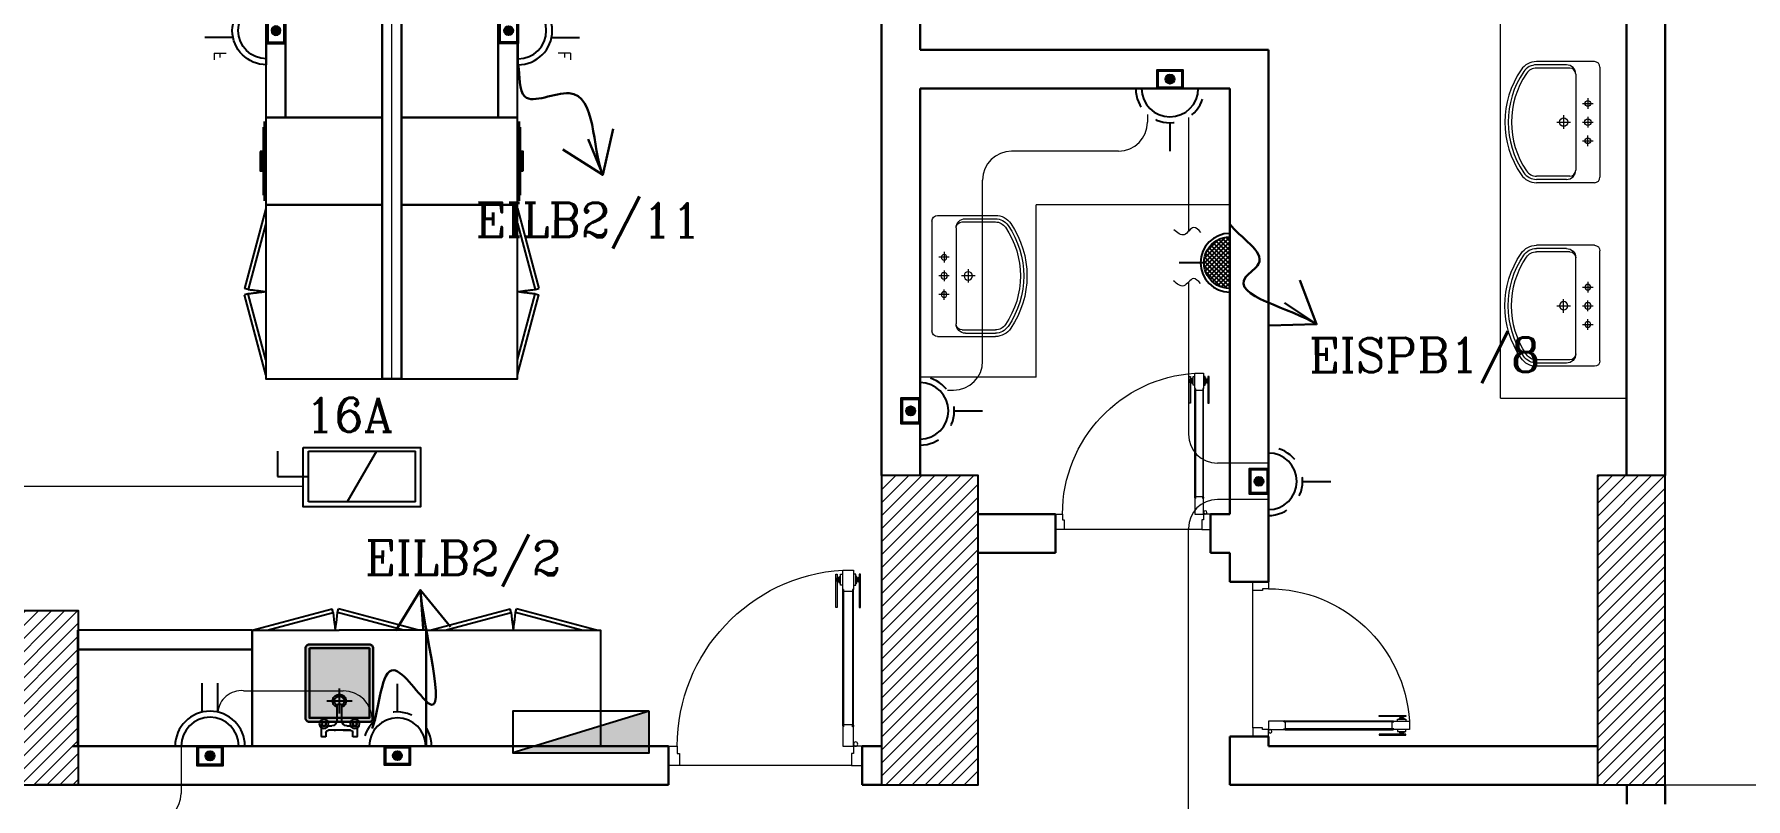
# Model space of a CAD drawing. Extents: x 1315 to 1416, y 473 to 837.
# Drawn here: x 1373.91 to 1382.75, y 527.94 to 531.89 of the extents above; entities that cross this region are included whole.
import ezdxf

# ---------------------------------------------------------------- set-up
doc = ezdxf.new("R2010")
doc.units = 0
doc.header["$MEASUREMENT"] = 0
for name, pattern in [('ACAD_ISO02W100', [15, 12, -3]), ('CENTERX2', [4, 2.5, -0.5, 0.5, -0.5]), ('DASHED', [19.05, 12.7, -6.35])]:
    doc.linetypes.add(name, pattern=pattern)
doc.layers.get('0').update_dxf_attribs({"color": 252, "linetype": 'CONTINUOUS', "lineweight": 30})
for name, color, linetype in [('-FUR', 252, 'CONTINUOUS'), ('E-SOCKETS', 6, 'CONTINUOUS'), ('E-WIRING', 3, 'CONTINUOUS'), ('ELE', 2, 'CONTINUOUS'), ('POWER', 1, 'CONTINUOUS'), ('SAN', 252, 'CONTINUOUS'), ('WIRING', 4, 'CONTINUOUS')]:
    doc.layers.add(name, color=color, linetype=linetype)
for name, color, linetype, lineweight in [('axis', 252, 'CENTERX2', 5), ('Column', 252, 'CONTINUOUS', 25), ('DOOR', 252, 'CONTINUOUS', 9), ('elev', 252, 'CONTINUOUS', 9), ('Furn', 252, 'CONTINUOUS', 9), ('hatch', 252, 'CONTINUOUS', 9), ('R-SWTS-DET1', 252, 'CONTINUOUS', 5), ('Wall', 252, 'CONTINUOUS', 30), ('WIRRING', 3, 'CONTINUOUS', 5)]:
    doc.layers.add(name, color=color, linetype=linetype, lineweight=lineweight)
doc.styles.add('ARIAL', font='arial.ttf')
doc.styles.add('E80', font='romanc.shx')
doc.dimstyles.new('DIM-100-IN', dxfattribs={"dimtxt": 0.22, "dimasz": 0.1, "dimexe": 0.15, "dimexo": 0.15, "dimgap": 0, "dimtad": 0, "dimrnd": 0.05, "dimzin": 1, "dimdsep": 46, "dimtxsty": 'ARIAL', "dimblk": 'DOT', "dimcen": 0.2, "dimclrd": 256, "dimclre": 256, "dimclrt": 23, "dimadec": 0, "dimazin": 0, "dimtfac": 1, "dimtmove": 2, "dimatfit": 2, "dimldrblk": 'OPEN90', "dimfxl": 0.15, "dimfxlon": 1, "dimtolj": 1, "dimtzin": 0, "dimlwe": -1, "dimarcsym": 0})
pattern_1 = [(45, (1560.84348, 200.49049), (-0.0336759605, 0.0336759605), [])]

# ---------------------------------------------------------------- blocks, each defined once
blk = doc.blocks.new('d8')
at = {"layer": 'DOOR'}
for p, q in [((32.1195, -112.7481), (32.1195, -112.0482)), ((32.1245, -112.0482), (32.1245, -112.7481)), ((32.1711, -112.0482), (32.1711, -112.7481)), ((32.1761, -112.7481), (32.1761, -112.0482)), ((32.1311, -112.9536), (33.02, -112.9536))]:
    blk.add_line(p, q, dxfattribs=at)
for points in [[(32.0916, -112.1372), (32.0836, -112.1372), (32.0836, -111.9649), (32.0916, -111.9649)], [(32.1033, -111.9827), (32.0969, -111.9827), (32.0969, -112.0029), (32.1033, -112.0029)], [(32.1245, -112.0426), (32.1245, -112.0537), (32.1711, -112.0537), (32.1711, -112.0426), (32.1756, -112.0426), (32.1756, -111.9426), (32.1756, -111.9426), (32.12, -111.9426), (32.12, -112.0426)], [(32.1922, -111.9827), (32.1987, -111.9827), (32.1987, -112.0029), (32.1922, -112.0029)], [(32.2039, -112.1372), (32.212, -112.1372), (32.212, -111.9649), (32.2039, -111.9649)], [(32.1245, -112.7536), (32.1245, -112.7425), (32.1711, -112.7425), (32.1711, -112.7536), (32.1756, -112.7536), (32.1756, -112.8536), (32.1756, -112.8536), (32.12, -112.8536), (32.12, -112.7536)], [(32.0756, -112.9536), (32.0756, -112.8536), (32.12, -112.8536), (32.12, -112.8915), (32.1311, -112.8915), (32.1311, -112.9536)], [(33.0756, -112.9536), (33.0756, -112.8536), (33.031, -112.8536), (33.031, -112.8915), (33.0199, -112.8915), (33.02, -112.9536)]]:
    blk.add_lwpolyline(points, close=True, dxfattribs=at)
for points in [[(32.0916, -111.983, -1), (32.0969, -111.983), (32.0969, -111.983), (32.0969, -112.0026), (32.0969, -112.0026, -1), (32.0916, -112.0026), (32.0916, -112.0026)], [(32.2039, -111.983, 1), (32.1987, -111.983), (32.1987, -111.983), (32.1987, -112.0026), (32.1987, -112.0026, 1), (32.2039, -112.0026), (32.2039, -112.0026)], [(32.1245, -112.0532), (32.1245, -112.0532, -1), (32.1245, -112.0432)], [(32.1711, -112.0532), (32.1711, -112.0532, 1), (32.1711, -112.0432)], [(32.1245, -112.7431), (32.1245, -112.7431, 1), (32.1245, -112.7531)], [(32.1711, -112.7431), (32.1711, -112.7431, -1), (32.1711, -112.7531)]]:
    blk.add_lwpolyline(points, format="xyb", close=True, dxfattribs=at)
for points in [[(32.1089, -112.01), (32.1033, -112.01), (32.1033, -111.9755), (32.1089, -111.9755)], [(32.12, -112.0204), (32.1089, -112.0204), (32.1089, -111.9649), (32.12, -111.9649)], [(32.1756, -112.0204), (32.1867, -112.0204), (32.1867, -111.9649), (32.1756, -111.9649)], [(32.1867, -112.01), (32.1922, -112.01), (32.1922, -111.9755), (32.1867, -111.9755)]]:
    blk.add_lwpolyline(points, dxfattribs=at)
blk.add_circle((32.1089, -112.8425), 0.0111, dxfattribs=at)
blk.add_arc((32.1182, -112.8536), 0.9128, 360, 86.39768, dxfattribs=at)
blk = doc.blocks.new('d4')
at = {"layer": 'DOOR'}
for p, q in [((73.8108, -79.7554), (73.8108, -79.1954)), ((73.8148, -79.1954), (73.8148, -79.7554)), ((73.8521, -79.1954), (73.8521, -79.7554)), ((73.8561, -79.7554), (73.8561, -79.1954)), ((73.8201, -79.9198), (74.5312, -79.9198))]:
    blk.add_line(p, q, dxfattribs=at)
for points in [[(73.7885, -79.2667), (73.7821, -79.2667), (73.7821, -79.1288), (73.7885, -79.1288)], [(73.7979, -79.143), (73.7927, -79.143), (73.7927, -79.1592), (73.7979, -79.1592)], [(73.8148, -79.191), (73.8148, -79.1999), (73.8521, -79.1999), (73.8521, -79.191), (73.8557, -79.191), (73.8557, -79.111), (73.8557, -79.111), (73.8112, -79.111), (73.8112, -79.191)], [(73.869, -79.143), (73.8741, -79.143), (73.8741, -79.1592), (73.869, -79.1592)], [(73.8784, -79.2667), (73.8848, -79.2667), (73.8848, -79.1288), (73.8784, -79.1288)], [(73.8148, -79.7598), (73.8148, -79.7509), (73.8521, -79.7509), (73.8521, -79.7598), (73.8557, -79.7598), (73.8557, -79.8398), (73.8557, -79.8398), (73.8112, -79.8398), (73.8112, -79.7598)], [(73.7757, -79.9198), (73.7757, -79.8398), (73.8112, -79.8398), (73.8112, -79.8701), (73.8201, -79.8701), (73.8201, -79.9198)], [(74.5757, -79.9198), (74.5757, -79.8398), (74.54, -79.8398), (74.54, -79.8701), (74.5311, -79.8701), (74.5312, -79.9198)]]:
    blk.add_lwpolyline(points, close=True, dxfattribs=at)
for points in [[(73.7885, -79.1433, -1), (73.7927, -79.1433), (73.7927, -79.1433), (73.7927, -79.159), (73.7927, -79.159, -1), (73.7885, -79.159), (73.7885, -79.159)], [(73.8784, -79.1433, 1), (73.8741, -79.1433), (73.8741, -79.1433), (73.8741, -79.159), (73.8741, -79.159, 1), (73.8784, -79.159), (73.8784, -79.159)], [(73.8148, -79.1994), (73.8148, -79.1994, -1), (73.8148, -79.1915)], [(73.8521, -79.1994), (73.8521, -79.1994, 1), (73.8521, -79.1915)], [(73.8148, -79.7514), (73.8148, -79.7514, 1), (73.8148, -79.7593)], [(73.8521, -79.7514), (73.8521, -79.7514, -1), (73.8521, -79.7593)]]:
    blk.add_lwpolyline(points, format="xyb", close=True, dxfattribs=at)
for points in [[(73.8023, -79.1649), (73.7979, -79.1649), (73.7979, -79.1373), (73.8023, -79.1373)], [(73.8112, -79.1732), (73.8023, -79.1732), (73.8023, -79.1288), (73.8112, -79.1288)], [(73.8557, -79.1732), (73.8646, -79.1732), (73.8646, -79.1288), (73.8557, -79.1288)], [(73.8646, -79.1649), (73.869, -79.1649), (73.869, -79.1373), (73.8646, -79.1373)]]:
    blk.add_lwpolyline(points, dxfattribs=at)
blk.add_circle((73.8023, -79.8309), 0.00889, dxfattribs=at)
blk.add_arc((73.8098, -79.8398), 0.7302, 359.9997, 86.39738, dxfattribs=at)
blk = doc.blocks.new('LAV15')
at = {"layer": 'Furn'}
for p, q in [((-0.0438, 0.3934), (-0.0438, 0.0827)), ((-0.0138, 0.4234), (0.5763, 0.4234)), ((0.1812, 0.33), (0.1812, 0.3866)), ((0.2812, 0.33), (0.2812, 0.3866)), ((0.3812, 0.33), (0.3812, 0.3866)), ((0.6063, 0.3934), (0.6063, 0.0827)), ((0.0237, 0.2934), (0.5387, 0.2934)), ((0.1523, 0.3584), (0.2094, 0.3584)), ((0.2523, 0.3584), (0.3094, 0.3584)), ((0.4102, 0.3584), (0.3531, 0.3584)), ((-0.0263, 0.2434), (-0.0263, 0.0827)), ((-0.0088, 0.2609), (-0.0088, 0.0827)), ((0.2442, 0.2284), (0.3172, 0.2284)), ((0.2812, 0.1921), (0.2812, 0.2645)), ((0.5712, 0.2609), (0.5712, 0.0827)), ((0.5888, 0.2434), (0.5888, 0.0827))]:
    blk.add_line(p, q, dxfattribs=at)
for centre, radius in [((0.1812, 0.3584), 0.0151), ((0.2812, 0.3584), 0.0176), ((0.3812, 0.3584), 0.0151), ((0.2812, 0.2284), 0.0225)]:
    blk.add_circle(centre, radius, dxfattribs=at)
for centre, radius, start, end in [((-0.0138, 0.3934), 0.03, 90, 180), ((0.5763, 0.3934), 0.03, 0, 90), ((0.0237, 0.2434), 0.05, 90, 180), ((0.0237, 0.2609), 0.0325, 90, 180), ((0.5387, 0.2434), 0.05, 0, 90), ((0.5387, 0.2609), 0.0325, 0, 90), ((0.0562, 0.0827), 0.1, 180, 235.77113), ((0.0562, 0.0827), 0.0825, 180, 235.77113), ((0.0562, 0.0827), 0.065, 180, 235.77113), ((0.2812, 0.4134), 0.5, 235.77113, 304.22887), ((0.2812, 0.4134), 0.4825, 235.77113, 304.22887), ((0.2812, 0.4134), 0.465, 235.77113, 304.22887), ((0.5062, 0.0827), 0.065, 304.22887, 0), ((0.5062, 0.0827), 0.0825, 304.22887, 0), ((0.5062, 0.0827), 0.1, 304.22887, 0)]:
    blk.add_arc(centre, radius, start, end, dxfattribs=at)
blk = doc.blocks.new('A$C11ED6BD5')
at = {"layer": 'axis', "color": 0, "ltscale": 0.3}
blk.add_line((0, 12.35), (3.2217, 12.35), dxfattribs=at)
blk = doc.blocks.new('YY5Y5')
at = {"layer": 'SAN', "color": 1}
for p, q in [((433.83, 542.04), (433.83, 538.56)), ((435.73, 542.41), (434.2, 542.41)), ((435.73, 540.55), (435.73, 542.41)), ((447.16, 542.41), (447.16, 540.55)), ((448.69, 542.41), (447.16, 542.41)), ((449.07, 538.56), (449.07, 542.04)), ((434.16, 537.56), (433.7, 538.02)), ((434.16, 536.15), (433.7, 535.69)), ((435.58, 537.56), (436.04, 538.02)), ((435.58, 536.15), (436.04, 535.69)), ((436.72, 537.65), (438.25, 537.65)), ((446.18, 539.55), (436.73, 539.55)), ((440.5, 535.4), (440.5, 528.74)), ((442.4, 528.74), (442.4, 535.4)), ((443.04, 539.55), (446.16, 539.55)), ((444.65, 537.65), (446.18, 537.65)), ((447.32, 537.56), (446.86, 538.02)), ((447.32, 536.15), (446.86, 535.69)), ((448.74, 537.56), (449.2, 538.02)), ((448.74, 536.15), (449.2, 535.69)), ((440.87, 528.36), (442.03, 528.36))]:
    blk.add_line(p, q, dxfattribs=at)
at = {"layer": 'SAN', "color": 1, "linetype": 'Continuous'}
blk.add_line((439.23, 539.55), (439.86, 539.55), dxfattribs=at)
at = {"layer": 'SAN', "color": 2, "linetype": 'DASHED'}
for points in [[(436.06, 527.03), (446.84, 527.03)], [(441.45, 532.42), (441.45, 521.63)]]:
    blk.add_lwpolyline(points, dxfattribs=at)
at = {"layer": 'SAN', "color": 1}
for centre, radius in [((434.87, 536.85), 2), ((434.87, 536.85), 1), ((434.87, 536.85), 0.8), ((448.03, 536.85), 2), ((448.03, 536.85), 1), ((448.03, 536.85), 0.8)]:
    blk.add_circle(centre, radius, dxfattribs=at)
for centre, radius, start, end in [((434.2, 542.04), 0.375, 90, 180), ((448.69, 542.04), 0.375, 0, 90), ((436.73, 540.55), 1, 180, 270), ((438.25, 535.4), 2.25, 0, 90), ((444.65, 535.4), 2.25, 90, 180), ((446.16, 540.55), 1, 270, 0), ((441.45, 527.03), 2.86, 109.43194, 70.56806), ((441.45, 527.03), 2.08, 117.27647, 62.72353), ((440.87, 528.74), 0.375, 180, 270), ((442.03, 528.74), 0.375, 270, 360)]:
    blk.add_arc(centre, radius, start, end, dxfattribs=at)
blk = doc.blocks.new('fd')
at = {"layer": '-FUR'}
h = blk.add_hatch(color=254, dxfattribs=at)
h.paths.add_polyline_path([(1322.6636, 576.6994), (1322.3536, 576.6994), (1322.3536, 577.0594), (1322.6636, 577.0594)], flags=16)
edge = h.paths.add_edge_path()
edge.add_line((1322.6636, 576.6794), (1322.3536, 576.6794))
edge.add_arc((1322.3536, 576.6994), 0.02, 180, 270, ccw=False)
edge.add_line((1322.3336, 576.6994), (1322.3336, 577.0594))
edge.add_arc((1322.3536, 577.0594), 0.02, 90, 180, ccw=False)
edge.add_line((1322.3536, 577.0794), (1322.6636, 577.0794))
edge.add_arc((1322.6636, 577.0594), 0.02, 0, 90, ccw=False)
edge.add_line((1322.6836, 577.0594), (1322.6836, 576.6994))
edge.add_arc((1322.6636, 576.6994), 0.02, -90, 0, ccw=False)
blk.add_hatch(color=253, dxfattribs=at).paths.add_polyline_path([(1322.6636, 577.0594), (1322.6636, 576.6994), (1322.3536, 576.6994), (1322.3536, 577.0594)])
h = blk.add_hatch(color=251, dxfattribs=at)
h.paths.add_polyline_path([(1322.6337, 577.0294), (1322.6636, 577.0594), (1322.6636, 576.6994), (1322.6336, 576.7294)])
h.paths.add_polyline_path([(1322.6336, 576.7294), (1322.6636, 576.6994), (1322.3536, 576.6994), (1322.3836, 576.7294)])
h = blk.add_hatch(color=252, dxfattribs=at)
h.paths.add_polyline_path([(1322.3836, 577.0294), (1322.3536, 577.0594), (1322.6636, 577.0594), (1322.6337, 577.0294)])
h.paths.add_polyline_path([(1322.3836, 576.7294), (1322.3536, 576.6994), (1322.3536, 577.0594), (1322.3836, 577.0294)])
for p, q in [((1322.4784, 577.2056), (1322.0597, 577.2056)), ((1322.4784, 577.2056), (1322.9597, 577.2056)), ((1322.0597, 576.6056), (1322.5097, 576.6056)), ((1322.9597, 576.6056), (1322.5097, 576.6056))]:
    blk.add_line(p, q, dxfattribs=at)
at = {"layer": '-FUR', "linetype": 'ACAD_ISO02W100'}
for p, q in [((1322.0597, 577.2056), (1322.5097, 577.2056)), ((1322.9597, 577.2056), (1322.5097, 577.2056)), ((1322.0997, 576.6056), (1322.5133, 576.4948)), ((1322.177, 576.6056), (1322.5185, 576.5141)), ((1322.8824, 576.6056), (1322.541, 576.5141)), ((1322.9597, 576.6056), (1322.5462, 576.4948)), ((1322.5185, 576.5141), (1322.5133, 576.4948)), ((1322.541, 576.5141), (1322.5462, 576.4948))]:
    blk.add_line(p, q, dxfattribs=at)
for centre, start, end in [((1324.045, 576.3727), 171.26112, 174.70691), ((1321.0144, 576.3727), 5.29309, 8.73888)]:
    blk.add_arc(centre, 1.5331, start, end, dxfattribs=at)
for p, q in [((1322.0597, 577.2056), (1322.0597, 576.6056)), ((1322.9597, 577.2056), (1322.9597, 576.6056))]:
    blk.add_line(p, q)
blk.add_lwpolyline([(1322.6636, 576.6794), (1322.3536, 576.6794, -0.414214), (1322.3336, 576.6994), (1322.3336, 577.0594, -0.414214), (1322.3536, 577.0794), (1322.6636, 577.0794, -0.414214), (1322.6836, 577.0594), (1322.6836, 576.6994, -0.414214)], format="xyb", close=True)
blk.add_lwpolyline([(1322.6636, 576.6794), (1322.3536, 576.6794, -0.414214), (1322.3336, 576.6994), (1322.3336, 577.0594, -0.414214), (1322.3536, 577.0794), (1322.6636, 577.0794, -0.414214), (1322.6836, 577.0594), (1322.6836, 576.6994, -0.414214)], format="xyb", close=True)
blk.add_lwpolyline([(1322.6636, 576.6994), (1322.3536, 576.6994), (1322.3536, 577.0594), (1322.6636, 577.0594)], close=True)
at = {"extrusion": (0, 0, -1), "xscale": 0.0121000000000322, "yscale": 0.0121000000000322, "zscale": -0.0121}
blk.add_blockref('YY5Y5', (-1327.8502, 570.5947), dxfattribs=at)
blk = doc.blocks.new('juy')
blk.add_line((1322.9597, 577.2056), (1322.9597, 576.6056))
blk.add_blockref('fd', (0, 0))
blk = doc.blocks.new('5')
at = {"layer": '-FUR', "linetype": 'ACAD_ISO02W100'}
for p, q in [((41999.7885, -66320.4478), (42000.6885, -66320.4478)), ((41999.8085, -66321.0478), (42000.2221, -66321.1587)), ((41999.8858, -66321.0478), (42000.2273, -66321.1393)), ((42000.5913, -66321.0478), (42000.2498, -66321.1393)), ((42000.6685, -66321.0478), (42000.255, -66321.1587)), ((42000.2273, -66321.1393), (42000.2221, -66321.1587)), ((42000.2498, -66321.1393), (42000.255, -66321.1587))]:
    blk.add_line(p, q, dxfattribs=at)
at = {"layer": '-FUR'}
blk.add_lwpolyline([(41999.7885, -66320.4478), (42000.6885, -66320.4478), (42000.6885, -66321.0478), (41999.7885, -66321.0478)], close=True, dxfattribs=at)
at = {"layer": '-FUR', "linetype": 'ACAD_ISO02W100'}
for centre, start, end in [((42001.7538, -66321.2808), 171.26112, 174.70691), ((41998.7233, -66321.2808), 5.29309, 8.73888)]:
    blk.add_arc(centre, 1.5331, start, end, dxfattribs=at)
blk = doc.blocks.new('ba7es')
at = {"layer": '-FUR', "linetype": 'ACAD_ISO02W100'}
blk.add_line((1323.8895, 576.6578), (1322.9895, 576.6578), dxfattribs=at)
for p, q in [((1323.8895, 577.2578), (1322.9895, 577.2578)), ((1322.9895, 577.2578), (1322.9895, 576.6578)), ((1323.8895, 576.6578), (1323.8895, 577.2578)), ((1322.9895, 576.6578), (1322.9895, 576.7578)), ((1322.9895, 576.7578), (1323.8895, 576.7578))]:
    blk.add_line(p, q)
blk = doc.blocks.new('3')
at = {"layer": '-FUR', "linetype": 'ACAD_ISO02W100'}
blk.add_line((41990.0194, -66320.4802), (41990.4694, -66320.4802), dxfattribs=at)
at = {"layer": '-FUR'}
for p, q in [((41990.0394, -66321.0902), (41990.4494, -66321.0902)), ((41990.0694, -66321.0952), (41990.4194, -66321.0952))]:
    blk.add_line(p, q, dxfattribs=at)
blk.add_lwpolyline([(41990.0194, -66321.0802), (41990.4694, -66321.0802), (41990.4694, -66320.4802), (41990.0194, -66320.4802)], close=True, dxfattribs=at)
at = {"layer": '-FUR', "color": 1}
blk.add_lwpolyline([(41990.1944, -66321.1102), (41990.2944, -66321.1102), (41990.2944, -66321.1002), (41990.1944, -66321.1002)], close=True, dxfattribs=at)
blk = doc.blocks.new('LAB 2')
h = blk.add_hatch(color=251)
h.set_gradient(color1=(255, 191, 127), color2=(255, 181, 107), one_color=1, tint=0.71)
edge = h.paths.add_edge_path(flags=16)
edge.add_line((998.1443, 453.3707), (998.4543, 453.3707))
edge.add_arc((998.4543, 453.3907), 0.02, 270, 360)
edge.add_line((998.4743, 453.3907), (998.4743, 453.7507))
edge.add_arc((998.4543, 453.7507), 0.02, 360, 450)
edge.add_line((998.4543, 453.7707), (998.1443, 453.7707))
edge.add_arc((998.1443, 453.7507), 0.02, 450, 540)
edge.add_line((998.1243, 453.7507), (998.1243, 453.3907))
edge.add_arc((998.1443, 453.3907), 0.02, 540, 630)
edge = h.paths.add_edge_path()
edge.add_arc((998.3789, 453.7819), 0.0242, 180, 540, ccw=False)
edge = h.paths.add_edge_path(flags=16)
edge.add_arc((998.3789, 453.7819), 0.0121, 180, 540, ccw=False)
edge = h.paths.add_edge_path(flags=16)
edge.add_arc((998.3789, 453.7819), 0.00968, 180, 540, ccw=False)
edge = h.paths.add_edge_path(flags=16)
edge.add_line((998.3875, 453.7733), (998.393, 453.7678))
edge = h.paths.add_edge_path(flags=16)
edge.add_line((998.3875, 453.7904), (998.393, 453.796))
edge = h.paths.add_edge_path(flags=16)
edge.add_line((998.3704, 453.7733), (998.3648, 453.7678))
edge = h.paths.add_edge_path(flags=16)
edge.add_line((998.3704, 453.7904), (998.3648, 453.796))
h = blk.add_hatch(color=251)
h.set_gradient(color1=(255, 191, 127), color2=(255, 181, 107), one_color=1, tint=0.71)
edge = h.paths.add_edge_path(flags=16)
edge.add_line((998.1443, 453.3707), (998.4543, 453.3707))
edge.add_arc((998.4543, 453.3907), 0.02, 270, 360)
edge.add_line((998.4743, 453.3907), (998.4743, 453.7507))
edge.add_arc((998.4543, 453.7507), 0.02, 360, 450)
edge.add_line((998.4543, 453.7707), (998.1443, 453.7707))
edge.add_arc((998.1443, 453.7507), 0.02, 450, 540)
edge.add_line((998.1243, 453.7507), (998.1243, 453.3907))
edge.add_arc((998.1443, 453.3907), 0.02, 540, 630)
edge = h.paths.add_edge_path()
edge.add_arc((998.2197, 453.7819), 0.0242, 180, 540, ccw=False)
edge = h.paths.add_edge_path(flags=16)
edge.add_arc((998.2197, 453.7819), 0.0121, 180, 540, ccw=False)
edge = h.paths.add_edge_path(flags=16)
edge.add_arc((998.2197, 453.7819), 0.00968, 180, 540, ccw=False)
edge = h.paths.add_edge_path(flags=16)
edge.add_line((998.2282, 453.7733), (998.2338, 453.7678))
edge = h.paths.add_edge_path(flags=16)
edge.add_line((998.2282, 453.7904), (998.2338, 453.796))
edge = h.paths.add_edge_path(flags=16)
edge.add_line((998.2111, 453.7733), (998.2056, 453.7678))
edge = h.paths.add_edge_path(flags=16)
edge.add_line((998.2111, 453.7904), (998.2056, 453.796))
h = blk.add_hatch(color=251)
h.set_gradient(color1=(255, 191, 127), color2=(255, 181, 107), one_color=1, tint=0.71)
h.paths.add_polyline_path([(998.1443, 453.3907), (998.4543, 453.3907), (998.4543, 453.7507), (998.1443, 453.7507)], flags=0)
edge = h.paths.add_edge_path(flags=17)
edge.add_line((998.1443, 453.3707), (998.4543, 453.3707))
edge.add_arc((998.4543, 453.3907), 0.02, 270, 360)
edge.add_line((998.4743, 453.3907), (998.4743, 453.7507))
edge.add_arc((998.4543, 453.7507), 0.02, 360, 450)
edge.add_line((998.4543, 453.7707), (998.1443, 453.7707))
edge.add_arc((998.1443, 453.7507), 0.02, 450, 540)
edge.add_line((998.1243, 453.7507), (998.1243, 453.3907))
edge.add_arc((998.1443, 453.3907), 0.02, 540, 630)
edge = h.paths.add_edge_path(flags=0)
edge.add_line((998.3108, 453.6836), (998.3108, 453.7643))
edge = h.paths.add_edge_path(flags=0)
edge.add_line((998.2878, 453.7643), (998.2878, 453.6836))
edge = h.paths.add_edge_path(flags=0)
edge.add_line((998.2993, 453.7282), (998.2993, 453.5977))
edge = h.paths.add_edge_path(flags=0)
edge.add_line((998.234, 453.663), (998.3646, 453.663))
edge = h.paths.add_edge_path(flags=0)
edge.add_arc((998.2993, 453.663), 0.0346, 109.43194, 430.56806, ccw=False)
edge = h.paths.add_edge_path(flags=0)
edge.add_arc((998.2993, 453.663), 0.0251, 117.27647, 422.72353, ccw=False)
edge = h.paths.add_edge_path(flags=0)
edge.add_arc((998.3063, 453.6836), 0.00454, 270, 360, ccw=False)
edge = h.paths.add_edge_path(flags=0)
edge.add_arc((998.2923, 453.6836), 0.00454, 180, 270, ccw=False)
edge = h.paths.add_edge_path(flags=0)
edge.add_line((998.2923, 453.6791), (998.3063, 453.6791))
edge = h.paths.add_edge_path(flags=16)
edge.add_arc((998.3789, 453.7819), 0.0121, 180, 540, ccw=False)
edge = h.paths.add_edge_path(flags=16)
edge.add_line((998.2282, 453.7733), (998.2338, 453.7678))
edge = h.paths.add_edge_path(flags=16)
edge.add_line((998.2111, 453.7733), (998.2056, 453.7678))
edge = h.paths.add_edge_path(flags=16)
edge.add_line((998.3875, 453.7733), (998.393, 453.7678))
edge = h.paths.add_edge_path(flags=16)
edge.add_line((998.3704, 453.7733), (998.3648, 453.7678))
h = blk.add_hatch(color=251)
h.set_gradient(color1=(255, 191, 127), color2=(255, 181, 107), one_color=1, tint=0.71)
edge = h.paths.add_edge_path(flags=17)
edge.add_line((998.1443, 453.3707), (998.4543, 453.3707))
edge.add_arc((998.4543, 453.3907), 0.02, 270, 360)
edge.add_line((998.4743, 453.3907), (998.4743, 453.7507))
edge.add_arc((998.4543, 453.7507), 0.02, 360, 450)
edge.add_line((998.4543, 453.7707), (998.1443, 453.7707))
edge.add_arc((998.1443, 453.7507), 0.02, 450, 540)
edge.add_line((998.1243, 453.7507), (998.1243, 453.3907))
edge.add_arc((998.1443, 453.3907), 0.02, 540, 630)
h.paths.add_polyline_path([(998.1443, 453.3907), (998.4543, 453.3907), (998.4543, 453.7507), (998.1443, 453.7507)], flags=0)
edge = h.paths.add_edge_path(flags=0)
edge.add_line((998.3108, 453.6836), (998.3108, 453.7643))
edge = h.paths.add_edge_path(flags=0)
edge.add_line((998.2878, 453.7643), (998.2878, 453.6836))
edge = h.paths.add_edge_path(flags=0)
edge.add_line((998.2993, 453.7282), (998.2993, 453.5977))
edge = h.paths.add_edge_path(flags=0)
edge.add_line((998.234, 453.663), (998.3646, 453.663))
edge = h.paths.add_edge_path(flags=0)
edge.add_arc((998.2993, 453.663), 0.0346, 109.43194, 430.56806, ccw=False)
edge = h.paths.add_edge_path(flags=0)
edge.add_arc((998.2993, 453.663), 0.0251, 117.27647, 422.72353, ccw=False)
edge = h.paths.add_edge_path(flags=0)
edge.add_arc((998.3063, 453.6836), 0.00454, 270, 360, ccw=False)
edge = h.paths.add_edge_path(flags=0)
edge.add_arc((998.2923, 453.6836), 0.00454, 180, 270, ccw=False)
edge = h.paths.add_edge_path(flags=0)
edge.add_line((998.2923, 453.6791), (998.3063, 453.6791))
edge = h.paths.add_edge_path(flags=16)
edge.add_arc((998.3789, 453.7819), 0.0121, 180, 540, ccw=False)
edge = h.paths.add_edge_path(flags=16)
edge.add_line((998.2282, 453.7733), (998.2338, 453.7678))
edge = h.paths.add_edge_path(flags=16)
edge.add_line((998.2111, 453.7733), (998.2056, 453.7678))
edge = h.paths.add_edge_path(flags=16)
edge.add_line((998.3875, 453.7733), (998.393, 453.7678))
edge = h.paths.add_edge_path(flags=16)
edge.add_line((998.3704, 453.7733), (998.3648, 453.7678))
h = blk.add_hatch(color=251)
h.set_gradient(color1=(255, 191, 127), color2=(255, 181, 107), one_color=1, tint=0.71)
edge = h.paths.add_edge_path(flags=16)
edge.add_line((998.1443, 453.3707), (998.4543, 453.3707))
edge.add_arc((998.4543, 453.3907), 0.02, 270, 360)
edge.add_line((998.4743, 453.3907), (998.4743, 453.7507))
edge.add_arc((998.4543, 453.7507), 0.02, 360, 450)
edge.add_line((998.4543, 453.7707), (998.1443, 453.7707))
edge.add_arc((998.1443, 453.7507), 0.02, 450, 540)
edge.add_line((998.1243, 453.7507), (998.1243, 453.3907))
edge.add_arc((998.1443, 453.3907), 0.02, 540, 630)
h.paths.add_polyline_path([(998.1443, 453.3907), (998.4543, 453.3907), (998.4543, 453.7507), (998.1443, 453.7507)], flags=0)
edge = h.paths.add_edge_path(flags=17)
edge.add_line((998.1443, 453.3707), (998.4543, 453.3707))
edge.add_arc((998.4543, 453.3907), 0.02, 270, 360)
edge.add_line((998.4743, 453.3907), (998.4743, 453.7507))
edge.add_arc((998.4543, 453.7507), 0.02, 360, 450)
edge.add_line((998.4543, 453.7707), (998.1443, 453.7707))
edge.add_arc((998.1443, 453.7507), 0.02, 450, 540)
edge.add_line((998.1243, 453.7507), (998.1243, 453.3907))
edge.add_arc((998.1443, 453.3907), 0.02, 540, 630)
edge = h.paths.add_edge_path(flags=0)
edge.add_line((998.3108, 453.6836), (998.3108, 453.7643))
edge = h.paths.add_edge_path(flags=0)
edge.add_line((998.2878, 453.7643), (998.2878, 453.6836))
edge = h.paths.add_edge_path(flags=0)
edge.add_line((998.2993, 453.7282), (998.2993, 453.5977))
edge = h.paths.add_edge_path(flags=0)
edge.add_line((998.234, 453.663), (998.3646, 453.663))
edge = h.paths.add_edge_path(flags=0)
edge.add_arc((998.2993, 453.663), 0.0346, 109.43194, 430.56806, ccw=False)
edge = h.paths.add_edge_path(flags=0)
edge.add_arc((998.2993, 453.663), 0.0251, 117.27647, 422.72353, ccw=False)
edge = h.paths.add_edge_path(flags=0)
edge.add_arc((998.3063, 453.6836), 0.00454, 270, 360, ccw=False)
edge = h.paths.add_edge_path(flags=0)
edge.add_arc((998.2923, 453.6836), 0.00454, 180, 270, ccw=False)
edge = h.paths.add_edge_path(flags=0)
edge.add_line((998.2923, 453.6791), (998.3063, 453.6791))
edge = h.paths.add_edge_path(flags=16)
edge.add_arc((998.2197, 453.7819), 0.0121, 180, 540, ccw=False)
edge = h.paths.add_edge_path(flags=16)
edge.add_arc((998.3789, 453.7819), 0.0121, 180, 540, ccw=False)
edge = h.paths.add_edge_path(flags=16)
edge.add_line((998.2282, 453.7733), (998.2338, 453.7678))
edge = h.paths.add_edge_path(flags=16)
edge.add_line((998.2111, 453.7733), (998.2056, 453.7678))
edge = h.paths.add_edge_path(flags=16)
edge.add_line((998.3875, 453.7733), (998.393, 453.7678))
edge = h.paths.add_edge_path(flags=16)
edge.add_line((998.3704, 453.7733), (998.3648, 453.7678))
h = blk.add_hatch(color=251)
h.set_gradient(color1=(255, 191, 127), color2=(255, 181, 107), one_color=1, tint=0.71)
edge = h.paths.add_edge_path(flags=16)
edge.add_line((998.1443, 453.3707), (998.4543, 453.3707))
edge.add_arc((998.4543, 453.3907), 0.02, 270, 360)
edge.add_line((998.4743, 453.3907), (998.4743, 453.7507))
edge.add_arc((998.4543, 453.7507), 0.02, 360, 450)
edge.add_line((998.4543, 453.7707), (998.1443, 453.7707))
edge.add_arc((998.1443, 453.7507), 0.02, 450, 540)
edge.add_line((998.1243, 453.7507), (998.1243, 453.3907))
edge.add_arc((998.1443, 453.3907), 0.02, 540, 630)
edge = h.paths.add_edge_path(flags=0)
edge.add_line((998.3108, 453.6836), (998.3108, 453.7643))
edge = h.paths.add_edge_path()
edge.add_arc((998.338, 453.7643), 0.0272, 450, 540, ccw=False)
h = blk.add_hatch(color=251)
h.set_gradient(color1=(255, 191, 127), color2=(255, 181, 107), one_color=1, tint=0.71)
edge = h.paths.add_edge_path(flags=16)
edge.add_line((998.1443, 453.3707), (998.4543, 453.3707))
edge.add_arc((998.4543, 453.3907), 0.02, 270, 360)
edge.add_line((998.4743, 453.3907), (998.4743, 453.7507))
edge.add_arc((998.4543, 453.7507), 0.02, 360, 450)
edge.add_line((998.4543, 453.7707), (998.1443, 453.7707))
edge.add_arc((998.1443, 453.7507), 0.02, 450, 540)
edge.add_line((998.1243, 453.7507), (998.1243, 453.3907))
edge.add_arc((998.1443, 453.3907), 0.02, 540, 630)
edge = h.paths.add_edge_path(flags=0)
edge.add_line((998.2878, 453.7643), (998.2878, 453.6836))
edge = h.paths.add_edge_path()
edge.add_arc((998.2605, 453.7643), 0.0272, 360, 450, ccw=False)
at = {"color": 251}
for p, q in [((998.6199, 451.9968), (998.5199, 451.9968)), ((998.5199, 447.3952), (998.5199, 451.9968)), ((998.6199, 451.9968), (998.6199, 447.3948))]:
    blk.add_line(p, q, dxfattribs=at)
at = {"layer": 'elev', "color": 251, "linetype": 'Continuous'}
for p, q in [((999.1299, 451.9968), (998.0099, 451.9968)), ((998.5699, 451.9968), (998.5699, 446.3787))]:
    blk.add_line(p, q, dxfattribs=at)
at = {"color": 251}
blk.add_blockref('ba7es', (-326.0413, -123.361), dxfattribs=at)
at = {"color": 251, "xscale": -1}
blk.add_blockref('juy', (2320.8079, -123.3088), dxfattribs=at)
at = {"color": 251}
for p, rotation in [((421.2621, 1773.6363), 270), ((1575.8777, -873.2427), 90)]:
    blk.add_blockref('ba7es', p, dxfattribs=dict(at, rotation=rotation))
at = {"layer": 'Wall', "color": 251, "lineweight": 20, "xscale": -1}
blk.add_blockref('5', (42999.4368, 66774.3446), dxfattribs=at)
at = {"layer": 'Wall', "color": 251, "lineweight": 20}
for p, rotation in [((67318.9677, 42451.7853), 270), ((-65321.828, -41548.6917), 90)]:
    blk.add_blockref('5', p, dxfattribs=dict(at, rotation=rotation))
at = {"layer": 'Wall', "color": 251, "lineweight": 20, "xscale": -1}
for p, rotation in [((67319.0001, -41539.3726), 270), ((-65321.8603, 42441.1162), 90)]:
    blk.add_blockref('3', p, dxfattribs=dict(at, rotation=rotation))
blk = doc.blocks.new('0PB')
at = {"layer": 'ELE'}
blk.add_hatch(color=256, dxfattribs=at).paths.add_polyline_path([(0.3, -0.075), (0.3, 0.1081), (-0.3, -0.075)])
at = {"layer": 'ELE', "color": 5}
blk.add_line((0.3, 0.1081), (-0.3, -0.075), dxfattribs=at)
at = {"layer": 'ELE', "color": 1}
blk.add_lwpolyline([(0.3, 0.1081), (-0.3, 0.1081), (-0.3, -0.075), (0.3, -0.075)], close=True, dxfattribs=at)
blk = doc.blocks.new('LOAD BREAK SWITCH IP')
at = {"layer": 'E-SOCKETS', "color": 6}
for p, q in [((1958.3192, -128.1367), (1958.3192, -128.2674)), ((1958.4787, -128.1367), (1959.0313, -128.1367)), ((1958.4787, -128.3981), (1958.4787, -128.1367)), ((1959.0313, -128.3981), (1959.0313, -128.1367)), ((1958.3192, -128.2674), (1958.4787, -128.2674)), ((1959.0313, -128.3981), (1958.4787, -128.3981))]:
    blk.add_line(p, q, dxfattribs=at)
at = {"layer": 'E-SOCKETS', "color": 3}
blk.add_line((1958.8305, -128.1367), (1958.6795, -128.3981), dxfattribs=at)
at = {"layer": 'E-SOCKETS', "color": 7}
blk.add_lwpolyline([(1958.4509, -128.118), (1959.0586, -128.118), (1959.0586, -128.4243), (1958.4509, -128.4243)], close=True, dxfattribs=at)
blk = doc.blocks.new('_Dot')
at = {"color": 0, "linetype": 'ByBlock', "lineweight": -2}
blk.add_line((-0.5, 0), (-1, 0), dxfattribs=at)
at = {"color": 0, "linetype": 'ByBlock', "const_width": 0.5}
blk.add_lwpolyline([(-0.25, 0, 1), (0.25, 0, 1)], format="xyb", close=True, dxfattribs=at)
blk = doc.blocks.new('220v wp')
at = {"layer": 'E-SOCKETS'}
blk.add_hatch(color=2, dxfattribs=at).paths.add_polyline_path([(384917, 119867, 1), (384851, 119867, 1)])
at = {"layer": 'E-SOCKETS', "color": 2}
for p, q in [((384884, 120186), (384884, 120393)), ((385134, 119936), (384634, 119936)), ((385126, 119936), (384642, 119936))]:
    blk.add_line(p, q, dxfattribs=at)
for points in [[(384789, 119936), (384978, 119936), (384978, 119798), (384789, 119798)], [(384798, 119927), (384969, 119927), (384969, 119807), (384798, 119807)]]:
    blk.add_lwpolyline(points, close=True, dxfattribs=at)
blk.add_circle((384884, 119867), 33.1, dxfattribs=at)
at = {"layer": 'E-SOCKETS', "color": 7, "linetype": 'DASHED'}
blk.add_arc((384884, 119936), 250, 0, 180, dxfattribs=at)
at = {"layer": 'E-SOCKETS', "color": 2}
blk.add_arc((384884, 119936), 207, 0, 180, dxfattribs=at)
blk = doc.blocks.new('DOUBLEX SOCKET FLOOR MOUNTED')
at = {"layer": 'E-SOCKETS'}
blk.add_hatch(color=2, dxfattribs=at).paths.add_polyline_path([(-93.2312, -55.9052, 1), (-93.278, -55.9052, 1)])
at = {"layer": 'E-SOCKETS', "color": 2}
for p, q in [((-93.3011, -55.6865), (-93.3011, -55.5404)), ((-93.2194, -55.6838), (-93.2194, -55.5377)), ((-93.0778, -55.8562), (-93.4313, -55.8562))]:
    blk.add_line(p, q, dxfattribs=at)
for points in [[(-93.3214, -55.8562), (-93.1877, -55.8562), (-93.1877, -55.9542), (-93.3214, -55.9542)], [(-93.315, -55.8626), (-93.1941, -55.8626), (-93.1941, -55.9478), (-93.315, -55.9478)]]:
    blk.add_lwpolyline(points, close=True, dxfattribs=at)
blk.add_circle((-93.2546, -55.9052), 0.0234, dxfattribs=at)
at = {"layer": 'E-SOCKETS', "color": 7, "linetype": 'DASHED'}
blk.add_arc((-93.2546, -55.8562), 0.1767, 0, 180, dxfattribs=at)
at = {"layer": 'E-SOCKETS', "color": 2}
blk.add_arc((-93.2546, -55.8562), 0.1461, 0, 180, dxfattribs=at)
at = {"layer": 'WIRING', "color": 1, "extrusion": (5.9614e-05, -0.021173, 0.999776), "style": 'E80'}
blk.add_text('F', height=0.063, dxfattribs=at).set_placement((-93.3047, -55.3736, 1.1727))
blk = doc.blocks.new('DOPLEX SOCKET WP')
at = {"layer": 'E-SOCKETS'}
blk.add_hatch(color=2, dxfattribs=at).paths.add_polyline_path([(48.2533, -124.2906, -1), (48.301, -124.2906, -1)])
at = {"layer": 'E-SOCKETS', "color": 2}
for p, q in [((48.2373, -124.0647), (48.2373, -123.9156)), ((48.3173, -124.0647), (48.3173, -123.9156)), ((48.0968, -124.2406), (48.4575, -124.2406)), ((48.1027, -124.2406), (48.4515, -124.2406))]:
    blk.add_line(p, q, dxfattribs=at)
for points in [[(48.3454, -124.2406), (48.2089, -124.2406), (48.2089, -124.3406), (48.3454, -124.3406)], [(48.3388, -124.2471), (48.2154, -124.2471), (48.2154, -124.3341), (48.3388, -124.3341)]]:
    blk.add_lwpolyline(points, close=True, dxfattribs=at)
blk.add_circle((48.2771, -124.2906), 0.0239, dxfattribs=at)
at = {"layer": 'E-SOCKETS', "color": 7, "linetype": 'DASHED'}
blk.add_arc((48.2771, -124.2406), 0.1804, 0, 180, dxfattribs=at)
at = {"layer": 'E-SOCKETS', "color": 2}
blk.add_arc((48.2771, -124.2406), 0.1491, 0, 180, dxfattribs=at)
blk = doc.blocks.new('WATER HEATER OUTLET')
at = {"layer": 'POWER', "ltscale": 0.05}
h = blk.add_hatch(dxfattribs=at)
h.set_pattern_fill('ANSI37', color=213, scale=8.39787e-05, angle=-90, style=0)
h.set_pattern_definition([(135, (1249.874514, 254.038928), (0.0055670532, 0.0055670532), []), (45, (1249.874514, 254.038928), (0.0055670532, -0.0055670532), [])])
edge = h.paths.add_edge_path()
edge.add_line((1366.8192, 258.1625), (1366.6932, 258.1625))
edge.add_ellipse((1366.7562, 258.1625), major_axis=(0.063, 0), ratio=1, start_angle=0.0092, end_angle=180.0092, ccw=False)
at = {"color": 7}
blk.add_arc((1366.7562, 258.1625), 0.0716, 0, 180, dxfattribs=at)
at = {"layer": 'POWER', "color": 6}
for p, q in [((1366.7562, 258.2255), (1366.7562, 258.2863)), ((1366.8507, 258.1625), (1366.6617, 258.1625))]:
    blk.add_line(p, q, dxfattribs=at)
at = {"layer": 'POWER', "color": 6, "extrusion": (0, 0, -1)}
blk.add_ellipse((1366.7562, 258.1625), major_axis=(0.063, 0), ratio=1, start_param=3.141431, end_param=6.283024, dxfattribs=at)

msp = doc.modelspace()

# ---------------------------------------------------------------- hatches: boundary and pattern name
at = {"layer": 'hatch'}
h = msp.add_hatch(dxfattribs=at)
h.set_pattern_fill('ANSI31', color=256, scale=0.015, style=0)
h.set_pattern_definition(pattern_1)
h.paths.add_polyline_path([(1378.2863, 528.0126), (1378.7863, 528.0126), (1378.7863, 529.6126), (1378.2863, 529.6126)])
h = msp.add_hatch(dxfattribs=at)
h.set_pattern_fill('ANSI31', color=256, scale=0.015, style=0)
h.set_pattern_definition(pattern_1)
h.paths.add_polyline_path([(1381.9863, 528.0126), (1382.3363, 528.0126), (1382.3363, 529.6126), (1381.9863, 529.6126)])
h = msp.add_hatch(dxfattribs=at)
h.set_pattern_fill('ANSI31', color=256, scale=0.015, style=0)
h.set_pattern_definition([(45, (1600.66848, 205.79049), (-0.0336759605, 0.0336759605), [])])
h.paths.add_polyline_path([(1373.2363, 528.0126), (1374.1363, 528.0126), (1374.1363, 528.9126), (1373.2363, 528.9126)])

# ---------------------------------------------------------------- linework, layer by layer
at = {"layer": 'Column'}
for points in [[(1378.2863, 528.0126), (1378.7863, 528.0126), (1378.7863, 529.6126), (1378.2863, 529.6126)], [(1381.9863, 528.0126), (1382.3363, 528.0126), (1382.3363, 529.6126), (1381.9863, 529.6126)], [(1373.2363, 528.0126), (1374.1363, 528.0126), (1374.1363, 528.9126), (1373.2363, 528.9126)]]:
    msp.add_lwpolyline(points, close=True, dxfattribs=at)
at = {"layer": 'Furn', "linetype": 'Continuous'}
for p, q in [((1380.0863, 531.0126), (1379.0863, 531.0126)), ((1379.0863, 530.1215), (1378.4863, 530.1215)), ((1381.4863, 530.0126), (1382.1363, 530.0126))]:
    msp.add_line(p, q, dxfattribs=at)
for points in [[(1381.4863, 530.0126), (1381.4863, 532.8124)], [(1379.0863, 530.1215), (1379.0863, 531.0126)]]:
    msp.add_lwpolyline(points, dxfattribs=at)
at = {"layer": 'Wall', "linetype": 'Continuous'}
for p, q in [((1382.3363, 532.8126), (1382.3363, 529.6126)), ((1380.2863, 531.8126), (1378.4863, 531.8126)), ((1380.2863, 529.0626), (1380.2863, 531.8126)), ((1380.0863, 531.6126), (1378.4863, 531.6126)), ((1380.0863, 529.4126), (1380.0863, 531.6126)), ((1379.1863, 529.4126), (1378.7863, 529.4126)), ((1379.1863, 529.4126), (1379.1863, 529.2126)), ((1380.0863, 529.4126), (1379.9863, 529.4126)), ((1379.9863, 529.4126), (1379.9863, 529.2126)), ((1379.1863, 529.2126), (1378.7863, 529.2126)), ((1380.0863, 529.2126), (1379.9863, 529.2126)), ((1380.0863, 529.0626), (1380.0863, 529.2126)), ((1380.2863, 529.0626), (1380.0863, 529.0626)), ((1374.105, 528.2126), (1377.1863, 528.2126)), ((1377.1863, 528.2126), (1377.1863, 528.0129)), ((1378.1863, 528.2126), (1378.2863, 528.2126)), ((1378.1863, 528.2126), (1378.1863, 528.0132)), ((1380.0863, 528.0126), (1380.0863, 528.2626)), ((1380.2863, 528.2626), (1380.0863, 528.2626)), ((1380.2863, 528.2126), (1380.2863, 528.2626)), ((1381.9863, 528.2126), (1380.2863, 528.2126)), ((1378.1863, 528.0132), (1378.2863, 528.0132)), ((1373.9113, 528.0129), (1377.1863, 528.0129)), ((1381.9863, 528.0126), (1380.0863, 528.0126)), ((1382.1392, 528.0126), (1382.1392, 527.9126))]:
    msp.add_line(p, q, dxfattribs=at)
at = {"layer": 'Wall'}
msp.add_line((1382.3363, 528.0126), (1382.3363, 527.9126), dxfattribs=at)
at = {"layer": 'Wall', "linetype": 'Continuous'}
for points in [[(1378.2863, 529.6126), (1378.2863, 536.7625)], [(1378.4863, 531.8126), (1378.4863, 536.4126)], [(1382.1363, 529.6126), (1382.1363, 532.8126)], [(1378.4863, 529.6126), (1378.4863, 531.6126)]]:
    msp.add_lwpolyline(points, dxfattribs=at)
at = {"layer": 'WIRRING', "color": 3}
for p, q in [((1379.6617, 531.4789), (1379.6617, 531.4397)), ((1379.8729, 531.4638), (1379.8729, 530.874)), ((1379.5117, 531.2897), (1378.9592, 531.2897)), ((1378.8092, 530.2037), (1378.8092, 531.1397)), ((1379.8729, 530.612), (1379.8729, 529.826)), ((1375.2969, 529.5546), (1372.5979, 529.5546)), ((1379.8729, 525.738), (1379.8729, 529.3382)), ((1374.6669, 528.2129), (1374.6669, 527.9688))]:
    msp.add_line(p, q, dxfattribs=at)
at = {"layer": 'WIRRING', "linetype": 'Continuous'}
for p, q in [((1378.6268, 530.0538), (1378.6592, 530.0538)), ((1380.2863, 529.676), (1380.0229, 529.676)), ((1380.2863, 529.4882), (1380.0229, 529.4882)), ((1374.9894, 528.4991), (1375.5046, 528.4991)), ((1375.6546, 528.3326), (1375.6546, 528.3491))]:
    msp.add_line(p, q, dxfattribs=at)
at = {"layer": 'WIRRING', "color": 3}
for centre, start, end in [((1379.5117, 531.4397), 270, 0), ((1378.9592, 531.1397), 90, 180), ((1378.6592, 530.2038), 270, 0), ((1380.0229, 529.826), 180, 270), ((1380.0229, 529.3382), 90, 180), ((1374.5169, 527.9688), 270, 0)]:
    msp.add_arc(centre, 0.15, start, end, dxfattribs=at)
at = {"layer": 'WIRRING', "linetype": 'Continuous'}
for centre, radius, start, end in [((1374.9775, 528.378), 0.1217, 84.35731, 174.95288), ((1375.5046, 528.3491), 0.15, 0, 90)]:
    msp.add_arc(centre, radius, start, end, dxfattribs=at)
at = {"layer": 'WIRRING', "color": 3}
for points in [[(1379.9371, 530.869), (1379.9009, 530.8944), (1379.851, 530.8573), (1379.7972, 530.8827)], [(1379.9351, 530.6049), (1379.8989, 530.6303), (1379.849, 530.5931), (1379.7952, 530.6186)]]:
    msp.add_spline(points, degree=3, dxfattribs=at)

# ---------------------------------------------------------------- block references
at = {"color": 3, "xscale": -1, "rotation": 180}
msp.add_blockref('LAB 2', (377.1854, 982.1093), dxfattribs=at)
at = {"linetype": 'Continuous', "xscale": -1}
msp.add_blockref('d4', (1453.762, 609.2524), dxfattribs=at)
at = {"linetype": 'Continuous', "xscale": -1, "rotation": 270}
msp.add_blockref('d4', (1460.1261, 454.4869), dxfattribs=at)
at = {"layer": 'axis'}
msp.add_blockref('A$C11ED6BD5', (1382.3363, 515.6626), dxfattribs=at)
at = {"layer": 'E-SOCKETS'}
for p, xscale, yscale, zscale, rotation in [((1651.8641, 616.3994), 0.0007069318785398, 0.0007069318785398, 0.0007069318785398, 180), ((1293.6995, 802.0333), 0.0007069318784261, 0.0007069318784261, 0.0007069318784261, 270), ((1295.4995, 801.6688), 0.0007069318784261, 0.0007069318784261, 0.0007069318784261, 270)]:
    msp.add_blockref('220v wp', p, dxfattribs=dict(at, xscale=xscale, yscale=yscale, zscale=zscale, rotation=rotation))
at = {"layer": 'E-SOCKETS', "xscale": 0.0007069318784261, "yscale": 0.0007069318784261, "zscale": 0.0007069318784261}
msp.add_blockref('220v wp', (1103.6979, 443.4261), dxfattribs=at)
at = {"layer": 'E-WIRING', "xscale": 1.176042218903489, "yscale": 1.176042218903489, "zscale": 1.176042218903489}
msp.add_blockref('0PB', (1376.7337, 528.2664), dxfattribs=at)
at = {"layer": 'Furn', "extrusion": (0, 0, -1)}
for p, xscale, yscale, zscale, rotation in [((-1381.5922, 531.7101), -0.9629308734662396, 0.9629308734652116, -0.9629308734662396, 90.0000000000005), ((-1378.9548, 530.9148), 0.9629308734662396, 0.9629308734662396, -0.9629308734422743, 269.9999999999995), ((-1381.5922, 530.2189), 0.9629308734662396, 0.9629308734662396, -0.9629308734422743, 89.99999999999952)]:
    msp.add_blockref('LAV15', p, dxfattribs=dict(at, xscale=xscale, yscale=yscale, zscale=zscale, rotation=rotation))
at = {"layer": 'POWER', "color": 1, "xscale": 2.116938117979316, "yscale": 2.116938117979316, "zscale": 2.116938117979316, "rotation": 90}
msp.add_blockref('WATER HEATER OUTLET', (1926.6009, -2362.6258), dxfattribs=at)
at = {"layer": 'R-SWTS-DET1', "linetype": 'Continuous', "xscale": -1}
msp.add_blockref('d8', (1410.2619, 641.0662), dxfattribs=at)
at = {"layer": 'WIRRING', "linetype": 'Continuous', "xscale": -1, "rotation": 90}
msp.add_blockref('DOUBLEX SOCKET FLOOR MOUNTED', (1319.2518, 438.658), dxfattribs=at)
at = {"layer": 'WIRRING', "linetype": 'Continuous', "rotation": 270}
msp.add_blockref('DOUBLEX SOCKET FLOOR MOUNTED', (1432.2642, 438.658), dxfattribs=at)
at = {"layer": 'WIRRING', "linetype": 'Continuous'}
for name, p in [('LOAD BREAK SWITCH IP', (-583.1541, 657.8747)), ('DOPLEX SOCKET WP', (1326.5389, 652.4535))]:
    msp.add_blockref(name, p, dxfattribs=at)

# ---------------------------------------------------------------- texts
at = {"layer": 'WIRING', "color": 4, "extrusion": (-5.9614e-05, -0.021173, 0.999776), "style": 'E80'}
for s, p in [('EILB2/11', (1374.6879, 534.5996, -11.3219)), ('EILB2/2', (1374.1221, 532.8509, -11.2848))]:
    msp.add_text(s, height=0.1764, dxfattribs=at).set_placement(p)
at = {"layer": 'WIRING', "color": 1, "extrusion": (5.9614e-05, -0.021173, 0.999776), "style": 'E80'}
msp.add_text('EISPB1/8', height=0.1764, dxfattribs=at).set_placement((1381.9837, 526.1387, -11.1427))
at = {"layer": 'WIRING', "color": 7, "extrusion": (5.9614e-05, -0.021173, 0.999776), "style": 'E80'}
msp.add_text('16A', height=0.1764, dxfattribs=at).set_placement((1376.7945, 525.8446, -11.1364))

# ---------------------------------------------------------------- leaders
at = {"layer": 'WIRRING', "color": 6, "linetype": 'ByBlock', "path_type": 1}
for points in [[(1376.8456, 531.1665), (1376.6721, 531.5887), (1376.4426, 531.5711), (1376.408, 531.7358)], [(1380.5354, 530.394), (1380.1695, 530.6389), (1380.2354, 530.707), (1380.0869, 530.9126)], [(1375.9033, 529.0197), (1375.9441, 528.4357), (1375.7654, 528.6056), (1375.6546, 528.3047)]]:
    msp.add_leader(points, dimstyle='DIM-100-IN', override={"dimasz": 0.2, "dimgap": 0.1, "dimtad": 0, "dimfxl": 1.25, "dimfxlon": 1}, dxfattribs=at)

doc.saveas('drawing.dxf')
